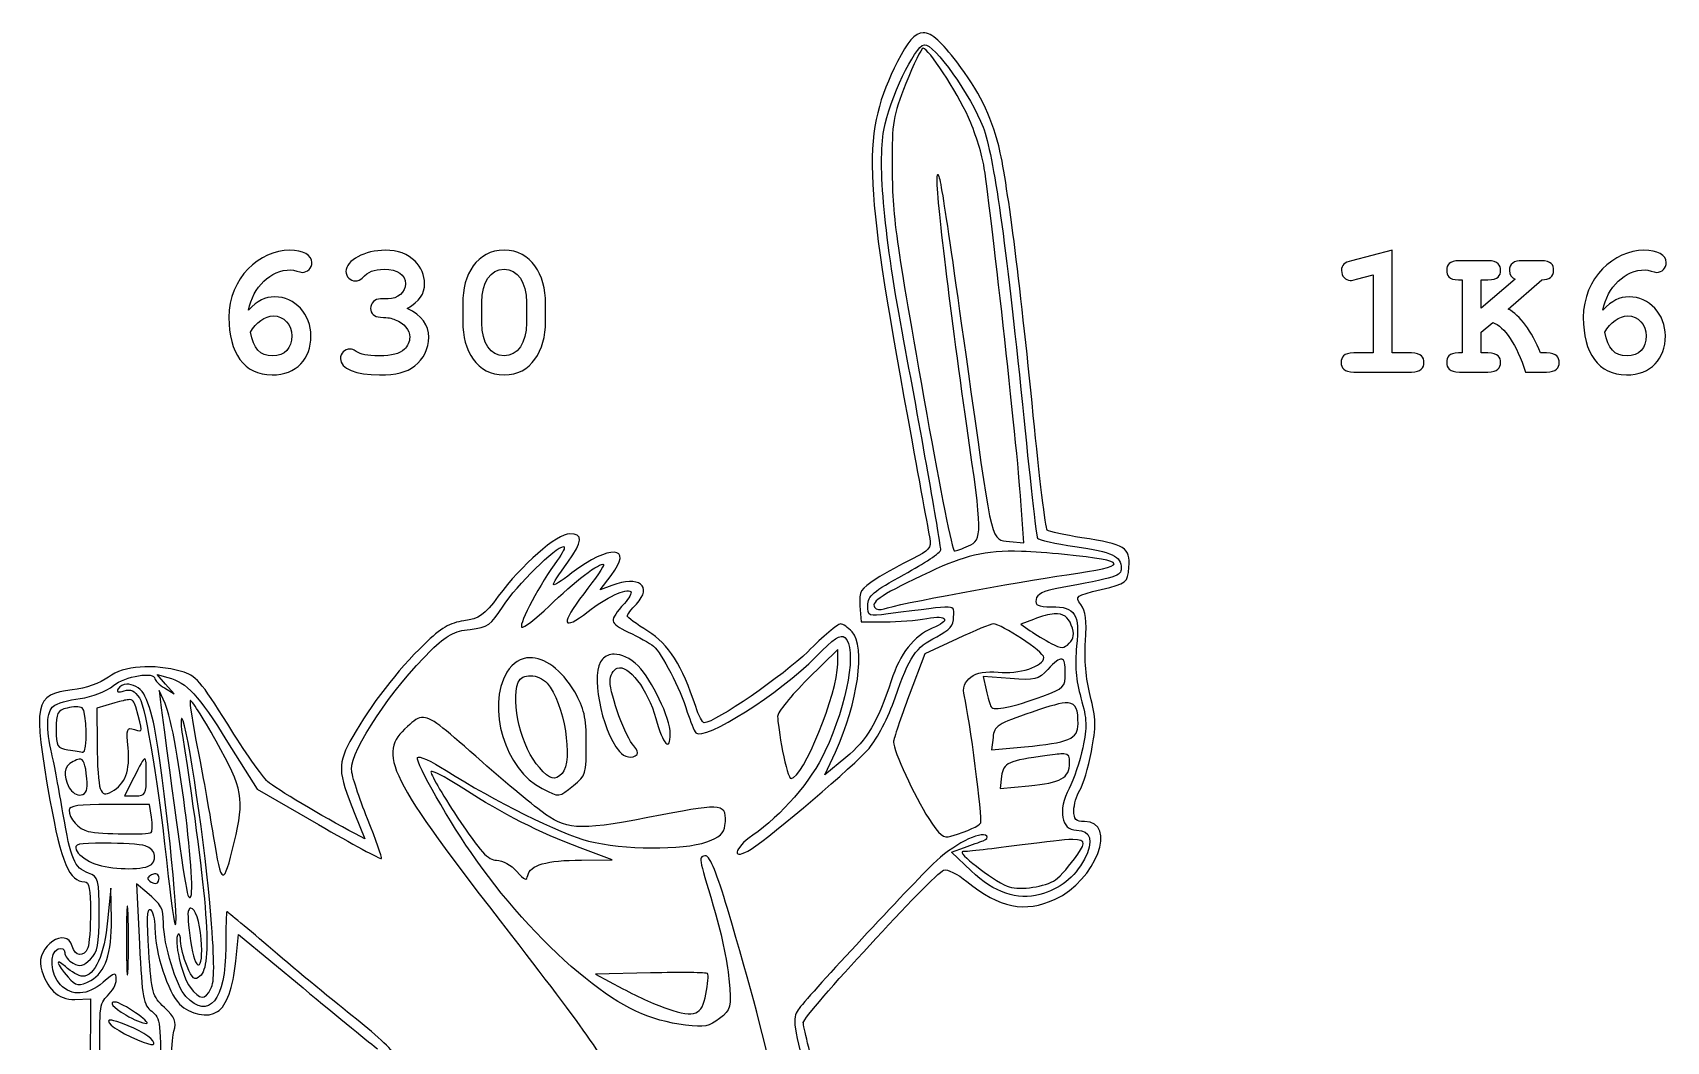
# Model space of a CAD drawing. Extents: x 3 to 90, y 5 to 114.
# Drawn here: x 3.5 to 51.81, y 29.95 to 59.77 of the extents above; entities that cross this region are included whole.
import ezdxf

# ---------------------------------------------------------------- set-up
doc = ezdxf.new("R2010")
doc.units = 0
doc.layers.add('Layer_1', color=7, linetype='CONTINUOUS')

msp = doc.modelspace()

# ---------------------------------------------------------------- linework, layer by layer
at = {"layer": 'Layer_1', "color": 7}
for points in [[(29.837454, 59.766696)], [(29.833321, 59.309359)], [(29.867944, 59.411678)], [(11.095963, 53.338147)], [(13.926282, 53.338147)], [(17.439762, 53.338147)], [(51.150882, 53.338147)], [(17.439762, 52.773325)], [(10.616406, 51.396148)], [(50.671325, 51.396148)], [(32.737536, 44.436884)], [(33.711636, 42.588417)], [(31.90658, 42.290761)], [(18.194755, 41.293406)], [(20.69176, 41.396242)], [(33.930227, 41.252581)], [(18.226278, 40.759588)], [(6.277136, 40.509991)], [(4.77852, 39.840264)], [(6.327779, 40.052137)], [(8.155058, 40.023197)], [(34.11678, 39.956536)], [(7.90236, 39.492483)], [(15.057995, 39.527104)], [(4.869987, 38.293071)], [(6.811471, 38.303406)], [(33.990174, 38.448101)], [(15.310693, 37.928753)], [(5.623946, 35.812086)], [(34.255273, 35.918539)], [(7.099825, 34.902581)], [(6.299874, 33.949668)], [(8.178829, 33.891791)], [(22.939685, 31.984931)], [(5.937105, 31.114182)], [(5.83737, 30.576231)]]:
    msp.add_lwpolyline(points, close=True, dxfattribs=at)
for points in [[(43.701207, 53.338147), (42.504381, 53.027571)], [(44.271199, 50.301125), (43.701207, 50.301125), (43.701207, 53.338147), (43.701207, 53.338147)], [(46.53721, 53.027571), (45.690234, 53.027571), (45.690234, 53.027571)], [(48.106107, 53.027571), (47.541801, 53.027571)], [(42.645459, 52.479802), (43.136901, 52.610027), (43.136901, 50.301125), (42.566394, 50.301125)], [(45.668014, 52.463265), (45.774982, 52.463265), (45.774982, 50.301125), (45.668014, 50.301125)], [(47.344396, 52.485488), (46.339288, 51.621972), (46.339288, 52.463265), (46.53721, 52.463265)], [(47.135623, 51.599237), (48.128845, 52.463265)], [(14.011031, 51.898443), (13.785205, 51.898443)], [(16.214514, 51.763051), (16.214514, 51.226648)], [(16.779337, 51.187376), (16.779337, 51.802841)], [(18.100187, 51.802841), (18.100187, 51.187376)], [(18.664494, 51.226648), (18.664494, 51.763051)], [(46.53721, 50.301125), (46.339288, 50.301125), (46.339288, 50.910904), (46.678288, 51.198745)], [(48.269921, 50.301125), (48.089055, 50.301125)], [(42.566394, 49.736816), (44.271199, 49.736816)], [(45.690234, 49.736816), (46.53721, 49.736816)], [(47.649288, 49.736816), (48.269921, 49.736816)], [(32.381486, 44.726788), (32.805232, 44.685447), (32.723066, 45.932915)], [(20.627681, 43.430226), (20.28455, 43.300001), (20.609078, 43.725816)], [(27.964701, 42.824576), (28.003457, 42.354838), (28.702124, 42.354838)], [(33.094104, 42.424085), (32.723584, 42.281458), (33.000569, 42.087672)], [(30.834293, 41.85151), (29.88293, 41.411744), (29.419394, 40.18598)], [(33.623271, 41.714051), (33.623271, 41.714567)], [(27.304793, 41.537834), (26.415958, 40.657269)], [(27.304793, 41.102202), (27.304793, 41.537834), (27.304793, 41.537834)], [(7.397998, 40.398368), (7.683252, 40.223185), (7.429521, 40.512057), (7.175273, 40.800929), (7.493082, 40.709979)], [(32.409907, 40.676387), (31.608924, 40.739435), (31.694188, 40.340491)], [(7.236767, 40.322404), (7.30188, 39.814425)], [(7.411951, 39.94155), (7.236767, 40.322404), (7.236767, 40.322404)], [(5.931938, 39.956536), (5.397603, 39.800474), (5.401221, 38.728186)], [(9.262483, 38.800018), (10.132198, 37.404238), (11.948108, 36.357789)], [(31.898312, 38.939027), (31.856452, 38.571608), (32.826936, 38.659458)], [(27.547673, 38.344747), (26.929106, 37.826949), (27.238132, 38.503394)], [(6.490043, 37.750985), (6.217708, 37.210968), (6.538102, 37.210968)], [(32.152558, 37.786643), (32.110185, 37.426457), (32.960778, 37.505523)], [(7.011975, 36.575346), (6.956165, 36.957235), (5.763989, 36.957235), (5.763989, 36.957235)], [(13.022978, 36.671466), (13.317016, 35.941793), (13.040031, 36.086488)], [(19.724894, 35.312376), (20.6375, 35.318575), (19.685103, 35.674109)], [(31.25494, 34.990947), (30.670997, 35.542336), (31.051852, 35.681861)], [(5.806364, 34.480386), (5.71438, 33.517651)], [(5.824451, 33.553309), (5.806364, 34.480386), (5.806364, 34.480386)], [(6.871932, 34.353777), (6.568075, 34.607507), (6.655924, 32.829322)], [(8.163326, 32.924408), (8.163326, 32.923889)], [(9.504846, 32.318242), (9.588562, 33.112508), (11.493355, 31.53121)], [(21.770764, 31.976144), (20.138822, 31.940489), (20.952726, 31.506921)], [(4.748547, 31.193247), (5.207951, 31.207717), (5.196582, 29.136525)]]:
    msp.add_lwpolyline(points, dxfattribs=at)
for points in [[(29.837454, 59.766696), (29.581491, 59.768186), (29.363254, 59.483582), (29.075226, 58.913002)], [(30.826024, 58.902665), (30.387208, 59.477486), (30.09342, 59.765207), (29.837454, 59.766696)], [(29.867944, 59.411678), (30.14078, 59.462), (31.266667, 57.883744), (31.604788, 56.976686)], [(28.670602, 56.888837), (28.84356, 57.818866), (29.573738, 59.357378), (29.867944, 59.411678)], [(29.833321, 59.309359), (29.780158, 59.309359), (29.549965, 58.837623), (29.321725, 58.261363)], [(31.172258, 57.264005), (30.816346, 58.042616), (29.987218, 59.309359), (29.833321, 59.309359)], [(29.075226, 58.913002), (28.012953, 56.808652), (28.047637, 55.628457), (29.385802, 48.323467)], [(32.066777, 56.419614), (31.835164, 57.336813), (31.481889, 58.043555), (30.826024, 58.902665)], [(29.321725, 58.261363), (28.943109, 57.305442), (28.90688, 57.096741), (28.913481, 55.880113)], [(31.622359, 55.866675), (31.553978, 56.243455), (31.351246, 56.872435), (31.172258, 57.264005)], [(29.262297, 50.659241), (28.685296, 53.72869), (28.481771, 55.873456), (28.670602, 56.888837)], [(31.604788, 56.976686), (31.920661, 56.129316), (32.284119, 53.566324), (32.766476, 48.780802)], [(33.089453, 48.450592), (32.689453, 52.502971), (32.311027, 55.452364), (32.066777, 56.419614)], [(28.913481, 55.880113), (28.921945, 54.312523), (28.993721, 53.79821), (29.939773, 48.48263)], [(30.249833, 55.52406), (30.295641, 55.833102), (30.428419, 54.985107), (31.247188, 49.149256)], [(32.723066, 45.932915), (32.623027, 47.445895), (31.795966, 54.910095), (31.622359, 55.866675)], [(31.123681, 48.149835), (30.600771, 51.784593), (30.198642, 55.178671), (30.249833, 55.52406)], [(11.095963, 53.338147), (10.215429, 53.338147), (9.301241, 52.525194), (9.301241, 51.345504)], [(11.756388, 52.971244), (11.756388, 53.191385), (11.491074, 53.338147), (11.095963, 53.338147)], [(13.926282, 53.338147), (13.322327, 53.338147), (12.763562, 53.038692), (12.763562, 52.711312)], [(14.806848, 53.010519), (14.592359, 53.23066), (14.298816, 53.338147), (13.926282, 53.338147)], [(17.439762, 53.338147), (16.632607, 53.338147), (16.214514, 52.62101), (16.214514, 51.763051)], [(18.664494, 51.763051), (18.664494, 52.62101), (18.241274, 53.338147), (17.439762, 53.338147)], [(51.150882, 53.338147), (50.270349, 53.338147), (49.35616, 52.525194), (49.35616, 51.345504)], [(51.811308, 52.971244), (51.811308, 53.191385), (51.545992, 53.338147), (51.150882, 53.338147)], [(9.882601, 51.565645), (10.012423, 52.259906), (10.531759, 52.756789), (11.13007, 52.756789)], [(11.13007, 52.756789), (11.22603, 52.756789), (11.400817, 52.68289), (11.46855, 52.68289)], [(11.46855, 52.68289), (11.626595, 52.68289), (11.756388, 52.813206), (11.756388, 52.971244)], [(12.763562, 52.711312), (12.763562, 52.558912), (12.887631, 52.42916), (13.040031, 52.42916)], [(13.243119, 52.513909), (13.423742, 52.711468), (13.582247, 52.773325), (13.892692, 52.773325)], [(13.892692, 52.773325), (14.282158, 52.773325), (14.524695, 52.609699), (14.524695, 52.344409)], [(15.089001, 52.355778), (15.089001, 52.587199), (14.98747, 52.83555), (14.806848, 53.010519)], [(16.779337, 51.802841), (16.779337, 52.389862), (17.039007, 52.773325), (17.439762, 52.773325)], [(17.439762, 52.773325), (17.840518, 52.773325), (18.100187, 52.389862), (18.100187, 51.802841)], [(42.504381, 53.027571), (42.278604, 52.971173), (42.205177, 52.903426), (42.205174, 52.739734)], [(42.205174, 52.739734), (42.205174, 52.576044), (42.318352, 52.446213), (42.465109, 52.446213)], [(45.690234, 53.027571), (45.39108, 53.027571), (45.317648, 52.903468), (45.317648, 52.745419)], [(45.317648, 52.745419), (45.317648, 52.598668), (45.368858, 52.463265), (45.668014, 52.463265)], [(46.909799, 52.745419), (46.909799, 52.88654), (46.842013, 53.027571), (46.53721, 53.027571)], [(46.53721, 52.463265), (46.83072, 52.463265), (46.909796, 52.587379), (46.909799, 52.745419)], [(47.541801, 53.027571), (47.310378, 53.027571), (47.169212, 52.942904), (47.169212, 52.739734)], [(47.169212, 52.739734), (47.169212, 52.609916), (47.22586, 52.530647), (47.344396, 52.485488)], [(48.478693, 52.745419), (48.478693, 52.897819), (48.41091, 53.027571), (48.106107, 53.027571)], [(48.128845, 52.463265), (48.360266, 52.463265), (48.478693, 52.5592), (48.478693, 52.745419)], [(49.937519, 51.565645), (50.067342, 52.259906), (50.586679, 52.756789), (51.184989, 52.756789)], [(51.184989, 52.756789), (51.280948, 52.756789), (51.455737, 52.68289), (51.523471, 52.68289)], [(51.523471, 52.68289), (51.681514, 52.68289), (51.811308, 52.813206), (51.811308, 52.971244)], [(13.040031, 52.42916), (13.119051, 52.42916), (13.192319, 52.463109), (13.243119, 52.513909)], [(14.524695, 52.344409), (14.524695, 52.10734), (14.287609, 51.898443), (14.011031, 51.898443)], [(14.575338, 51.616289), (14.942227, 51.83642), (15.089001, 52.045329), (15.089001, 52.355778)], [(42.465109, 52.446213), (42.521547, 52.446213), (42.538216, 52.451901), (42.645459, 52.479802)], [(10.65568, 51.960454), (10.367813, 51.960454), (10.153534, 51.853506), (9.882601, 51.565645)], [(11.727966, 50.80342), (11.727966, 51.441238), (11.248347, 51.960454), (10.65568, 51.960454)], [(13.785205, 51.898443), (13.615872, 51.898443), (13.491683, 51.779968), (13.491683, 51.616289)], [(50.710599, 51.960454), (50.422733, 51.960454), (50.208455, 51.853506), (49.937519, 51.565645)], [(51.783403, 50.80342), (51.783403, 51.441238), (51.303266, 51.960454), (50.710599, 51.960454)], [(9.301241, 51.345504), (9.301241, 50.306924), (9.746882, 49.652067), (10.576615, 49.652067)], [(9.938928, 50.91659), (10.091329, 51.19317), (10.373695, 51.396148), (10.616406, 51.396148)], [(10.616406, 51.396148), (10.921206, 51.396148), (11.163659, 51.136483), (11.163659, 50.809103)], [(13.491683, 51.616289), (13.491683, 51.463889), (13.598938, 51.368163), (13.785205, 51.356873)], [(13.785205, 51.356873), (14.027916, 51.345573), (14.101271, 51.334293), (14.219804, 51.283493)], [(14.219804, 51.283493), (14.485093, 51.176252), (14.648718, 50.97867), (14.648718, 50.769829)], [(15.213025, 50.764145), (15.213025, 51.125394), (15.004316, 51.40744), (14.575338, 51.616289)], [(16.214514, 51.226648), (16.214514, 50.368689), (16.632607, 49.652067), (17.439762, 49.652067)], [(17.439762, 49.652067), (18.241274, 49.652067), (18.664494, 50.368689), (18.664494, 51.226648)], [(48.089055, 50.301125), (47.829409, 50.950235), (47.479934, 51.418616), (47.135623, 51.599237)], [(49.35616, 51.345504), (49.35616, 50.306924), (49.801801, 49.652067), (50.631534, 49.652067)], [(49.993846, 50.91659), (50.146246, 51.19317), (50.428614, 51.396148), (50.671325, 51.396148)], [(50.671325, 51.396148), (50.976125, 51.396148), (51.218578, 51.136483), (51.218578, 50.809103)], [(10.593668, 50.216373), (10.226779, 50.216373), (10.023594, 50.425529), (9.938928, 50.91659)], [(10.576615, 49.652067), (11.304748, 49.652067), (11.727966, 50.131728), (11.727966, 50.80342)], [(11.163659, 50.809103), (11.163659, 50.442214), (10.949268, 50.216373), (10.593668, 50.216373)], [(14.648718, 50.769829), (14.648718, 50.640008), (14.586542, 50.49893), (14.490588, 50.408612)], [(14.795479, 49.917169), (15.055123, 50.120369), (15.213025, 50.436774), (15.213025, 50.764145)], [(17.439762, 50.216373), (17.039007, 50.216373), (16.779337, 50.600355), (16.779337, 51.187376)], [(18.100187, 51.187376), (18.100187, 50.600355), (17.840518, 50.216373), (17.439762, 50.216373)], [(46.678288, 51.198745), (47.022599, 51.091493), (47.383998, 50.543967), (47.649288, 49.736816)], [(50.648586, 50.216373), (50.281699, 50.216373), (50.078512, 50.425529), (49.993846, 50.91659)], [(50.631534, 49.652067), (51.359667, 49.652067), (51.783403, 50.131728), (51.783403, 50.80342)], [(51.218578, 50.809103), (51.218578, 50.442214), (51.004186, 50.216373), (50.648586, 50.216373)], [(12.881901, 50.414295), (12.723857, 50.414295), (12.599748, 50.289665), (12.599748, 50.131625)], [(13.062768, 50.346599), (12.972458, 50.403), (12.949634, 50.414295), (12.881901, 50.414295)], [(13.740247, 50.216373), (13.379001, 50.216373), (13.209524, 50.250669), (13.062768, 50.346599)], [(14.490588, 50.408612), (14.338188, 50.27315), (14.129712, 50.216373), (13.740247, 50.216373)], [(30.353185, 44.481323), (30.353185, 44.667135), (29.799888, 47.799442), (29.262297, 50.659241)], [(42.566394, 50.301125), (42.267237, 50.301125), (42.193807, 50.177011), (42.193807, 50.01897)], [(44.643786, 50.01897), (44.643786, 50.165721), (44.570353, 50.301125), (44.271199, 50.301125)], [(45.668014, 50.301125), (45.374501, 50.301125), (45.317648, 50.177011), (45.317648, 50.01897)], [(46.909799, 50.01897), (46.909799, 50.165721), (46.836364, 50.301125), (46.53721, 50.301125)], [(48.642508, 50.01897), (48.642508, 50.165721), (48.569075, 50.301125), (48.269921, 50.301125)], [(12.599748, 50.131625), (12.599748, 49.843755), (13.062516, 49.652067), (13.756783, 49.652067)], [(13.756783, 49.652067), (14.24785, 49.652067), (14.547123, 49.730879), (14.795479, 49.917169)], [(42.193807, 50.01897), (42.193807, 49.872211), (42.272881, 49.736816), (42.566394, 49.736816)], [(44.271199, 49.736816), (44.559066, 49.736816), (44.643786, 49.86657), (44.643786, 50.01897)], [(45.317648, 50.01897), (45.317648, 49.872211), (45.396721, 49.736816), (45.690234, 49.736816)], [(46.53721, 49.736816), (46.825077, 49.736816), (46.909799, 49.860921), (46.909799, 50.01897)], [(48.269921, 49.736816), (48.557788, 49.736816), (48.642508, 49.860921), (48.642508, 50.01897)], [(31.247188, 49.149256), (31.881222, 44.630085), (31.843151, 44.779188), (32.381486, 44.726788)], [(29.385802, 48.323467), (29.705691, 46.577217), (29.993518, 45.001007), (30.025557, 44.820839)], [(29.939773, 48.48263), (30.334481, 46.26489), (30.700411, 44.450319), (30.753161, 44.450319)], [(32.766476, 48.780802), (32.9805, 46.657444), (33.181268, 44.878338), (33.21296, 44.827038)], [(33.50338, 45.065269), (33.454964, 45.111127), (33.268716, 46.634492), (33.089453, 48.450592)], [(31.172774, 44.597597), (31.590959, 44.788126), (31.58877, 44.917005), (31.123681, 48.149835)], [(19.381246, 44.958298), (19.010331, 44.958298), (17.94332, 44.025629), (17.267163, 43.110348)], [(19.328536, 44.120106), (19.765412, 44.727566), (19.780112, 44.958298), (19.381246, 44.958298)], [(34.52709, 44.839442), (34.012544, 44.917711), (33.551801, 45.019367), (33.50338, 45.065269)], [(17.40979, 42.815276), (17.804279, 43.430036), (18.967895, 44.576925), (19.197278, 44.576925)], [(19.197278, 44.576925), (19.263128, 44.576925), (19.177819, 44.391042), (19.007625, 44.16403)], [(20.609078, 43.725816), (21.279225, 44.604405), (20.564932, 44.649969), (19.442224, 43.800227)], [(29.273664, 43.755269), (29.867389, 44.07891), (30.353185, 44.405623), (30.353185, 44.481323)], [(30.025557, 44.820839), (30.076013, 44.537089), (30.00833, 44.457011), (29.520163, 44.219841)], [(32.737536, 44.436884), (31.647873, 44.468943), (31.03414, 44.304923), (30.035375, 43.833819)], [(30.753161, 44.450319), (30.805913, 44.450319), (30.994863, 44.516497), (31.172774, 44.597597)], [(33.21296, 44.827038), (33.244655, 44.775749), (33.742677, 44.664743), (34.319868, 44.580542)], [(34.319868, 44.580542), (35.438961, 44.417233), (35.687227, 44.300451), (35.687227, 43.93562)], [(35.916671, 43.965592), (35.964883, 44.545254), (35.80612, 44.644862), (34.52709, 44.839442)], [(19.007625, 44.16403), (18.524129, 43.519121), (17.867583, 42.288226), (17.958594, 42.197226)], [(19.442224, 43.800227), (18.74609, 43.273339), (18.737197, 43.297876), (19.328536, 44.120106)], [(18.76733, 42.818893), (19.507058, 43.534954), (20.296135, 44.135394), (20.382735, 44.048793)], [(20.382735, 44.048793), (20.40906, 44.022462), (20.143482, 43.632024), (19.793107, 43.181145)], [(29.520163, 44.219841), (29.210182, 44.069243), (28.724791, 43.799444), (28.441158, 43.620395)], [(34.017561, 44.343348), (33.516654, 44.393603), (33.100758, 44.426195), (32.737536, 44.436884)], [(34.078023, 43.744935), (35.960595, 44.008875), (35.945998, 44.149877), (34.017561, 44.343348)], [(21.352185, 42.879872), (21.849562, 43.409332), (21.423398, 43.732756), (20.627681, 43.430226)], [(28.441158, 43.620395), (27.971313, 43.323795), (27.929131, 43.252847), (27.964701, 42.824576)], [(28.194145, 42.838015), (28.194145, 43.119473), (28.348836, 43.251151), (29.273664, 43.755269)], [(30.035375, 43.833819), (28.631613, 43.171689), (28.28934, 42.953193), (28.393099, 42.785304)], [(28.683003, 42.739312), (28.990893, 42.863502), (32.632369, 43.542256), (34.078023, 43.744935)], [(35.687227, 43.93562), (35.687227, 43.70375), (35.583259, 43.671397), (33.782949, 43.340826)], [(35.092949, 43.307235), (35.865501, 43.494795), (35.878352, 43.504873), (35.916671, 43.965592)], [(17.267163, 43.110348), (16.847665, 42.542499), (16.710345, 42.444328), (16.247587, 42.382228)], [(19.793107, 43.181145), (19.096018, 42.284096), (19.153249, 42.049792), (19.920748, 42.657664)], [(19.920748, 42.657664), (20.435277, 43.065183), (21.070313, 43.361215), (21.184753, 43.246775)], [(21.184753, 43.246775), (21.221907, 43.209625), (21.136842, 43.050713), (20.995618, 42.893823)], [(33.170585, 43.017331), (33.136533, 42.840502), (33.223824, 42.799256), (33.629989, 42.799256)], [(33.782949, 43.340826), (33.39829, 43.270196), (33.198945, 43.164611), (33.170585, 43.017331)], [(34.499703, 42.862819), (34.315937, 43.106808), (34.339196, 43.124246), (35.092949, 43.307235)], [(16.431038, 42.13108), (16.960726, 42.19078), (17.047673, 42.250965), (17.40979, 42.815276)], [(17.958594, 42.197226), (18.003808, 42.152016), (18.367518, 42.431885), (18.76733, 42.818893)], [(20.995618, 42.893823), (20.534368, 42.381423), (20.543195, 42.316989), (21.110856, 42.051498)], [(21.081917, 42.524338), (21.081917, 42.561776), (21.203649, 42.721762), (21.352185, 42.879872)], [(21.692216, 42.076819), (21.356489, 42.28552), (21.081917, 42.486939), (21.081917, 42.524338)], [(28.797207, 42.586867), (28.213047, 42.511887), (28.194145, 42.519874), (28.194145, 42.838015)], [(28.393099, 42.785304), (28.437313, 42.713803), (28.567829, 42.692811), (28.683003, 42.739312)], [(30.734042, 42.5016), (30.734042, 42.870479), (30.936917, 42.861507), (28.797207, 42.586867)], [(29.940292, 42.451474), (30.56723, 42.563853), (30.658122, 42.395819), (30.096354, 42.163118)], [(33.711636, 42.588417), (33.551989, 42.578014), (33.350086, 42.522602), (33.094104, 42.424085)], [(33.629989, 42.799256), (34.335055, 42.799256), (34.470768, 42.585629), (34.371028, 41.631369)], [(34.213416, 42.257688), (34.126429, 42.498268), (33.977715, 42.605755), (33.711636, 42.588417)], [(34.632511, 41.783298), (34.675725, 42.393528), (34.64112, 42.675058), (34.499703, 42.862819)], [(16.247587, 42.382228), (15.830665, 42.326308), (15.57435, 42.175416), (15.083834, 41.697515)], [(15.281238, 41.511479), (15.740282, 41.958561), (15.962023, 42.078179), (16.431038, 42.13108)], [(21.110856, 42.051498), (21.409368, 41.911878), (21.745588, 41.722336), (21.858097, 41.630335)], [(23.105049, 39.846466), (22.706853, 41.066476), (22.310274, 41.69262), (21.692216, 42.076819)], [(27.383859, 42.291277), (27.309122, 42.291277), (26.874835, 41.922241), (26.419059, 41.471172)], [(27.238132, 38.503394), (27.907144, 39.968315), (28.134188, 41.611642), (27.729574, 42.058732)], [(27.729574, 42.058732), (27.613972, 42.186473), (27.458588, 42.291277), (27.383859, 42.291277)], [(28.702124, 42.354838), (29.086299, 42.354838), (29.643427, 42.398275), (29.940292, 42.451474)], [(30.096354, 42.163118), (29.566163, 41.943509), (29.146187, 41.404809), (28.886607, 40.612311)], [(30.234329, 41.914039), (30.62375, 42.11271), (30.734042, 42.24235), (30.734042, 42.5016)], [(31.90658, 42.290761), (31.840021, 42.290761), (31.357522, 42.09326), (30.834293, 41.85151)], [(33.40106, 41.302706), (33.40106, 41.464406), (32.15106, 42.290761), (31.90658, 42.290761)], [(33.000569, 42.087672), (33.152942, 41.980942), (33.433183, 41.812651), (33.623271, 41.714051)], [(34.154504, 41.720769), (34.296733, 41.863009), (34.310645, 41.988787), (34.213416, 42.257688)], [(15.083834, 41.697515), (14.281057, 40.915375), (13.48286, 39.885566), (12.961483, 38.959697)], [(21.858097, 41.630335), (22.102712, 41.430347), (22.635645, 40.394812), (22.858036, 39.687301)], [(26.661938, 41.32286), (27.192427, 41.865621), (27.390907, 41.996788), (27.519251, 41.890269)], [(27.519251, 41.890269), (27.884204, 41.587387), (27.598306, 39.957504), (26.927556, 38.516313)], [(29.004432, 40.111565), (29.435086, 41.348686), (29.600506, 41.590689), (30.234329, 41.914039)], [(33.623271, 41.714567), (33.922697, 41.558749), (33.993547, 41.55981), (34.154504, 41.720769)], [(34.371028, 41.631369), (34.313092, 41.07707), (34.350047, 40.632988), (34.498669, 40.103297)], [(34.774105, 40.170994), (34.647827, 40.667063), (34.595652, 41.262797), (34.632511, 41.783298)], [(7.899776, 40.888779), (7.060617, 41.12184), (6.190497, 41.054697), (5.738668, 40.721348)], [(12.92841, 37.992832), (12.907099, 38.562531), (14.128036, 40.388359), (15.281238, 41.511479)], [(18.194755, 41.293406), (17.933776, 41.285929), (17.697388, 41.145962), (17.524511, 40.862424)], [(19.526456, 40.279512), (19.133249, 40.950469), (18.629719, 41.305866), (18.194755, 41.293406)], [(20.345528, 41.249996), (19.985913, 40.890388), (20.300957, 39.179997), (20.84834, 38.520449)], [(20.69176, 41.396242), (20.559678, 41.392765), (20.440307, 41.344775), (20.345528, 41.249996)], [(21.400761, 41.053109), (21.166996, 41.284141), (20.911897, 41.402036), (20.69176, 41.396242)], [(20.784261, 40.98283), (21.112832, 41.10891), (21.687398, 40.361816), (21.928377, 39.495065)], [(23.113834, 39.07442), (23.352165, 38.813808), (25.604341, 40.240891), (26.661938, 41.32286)], [(26.419059, 41.471172), (25.716401, 40.775773), (23.668487, 39.370007), (23.357747, 39.370007)], [(25.927616, 37.718946), (26.278161, 37.718946), (27.304793, 40.241312), (27.304793, 41.102202)], [(32.048172, 40.865009), (32.661682, 40.795857), (33.40106, 41.034937), (33.40106, 41.302706)], [(33.930227, 41.252581), (33.851924, 41.268393), (33.722765, 41.164239), (33.518366, 40.94459)], [(34.036164, 40.839686), (34.036164, 41.100607), (34.008533, 41.236767), (33.930227, 41.252581)], [(5.738668, 40.721348), (5.49455, 40.541246), (5.066289, 40.389859), (4.666382, 40.34256)], [(5.883362, 40.46865), (6.224161, 40.751698), (7.112227, 40.897825), (7.112227, 40.670704)], [(7.112227, 40.670704), (7.112227, 40.617655), (7.240835, 40.494971), (7.397998, 40.398368)], [(7.493082, 40.709979), (8.073886, 40.543799), (8.385649, 40.207128), (9.262483, 38.800018)], [(9.265584, 39.324017), (8.470016, 40.598486), (8.317604, 40.772727), (7.899776, 40.888779)], [(17.524511, 40.862424), (16.903878, 39.844514), (17.473378, 37.962202), (18.564758, 37.424391)], [(17.857308, 40.566318), (17.909229, 40.701607), (18.058093, 40.765049), (18.226278, 40.759588)], [(18.226278, 40.759588), (18.394462, 40.754125), (18.581726, 40.679552), (18.709452, 40.538412)], [(20.573938, 40.585437), (20.573938, 40.763089), (20.666277, 40.937528), (20.784261, 40.98283)], [(21.275704, 38.686845), (21.042303, 38.920245), (20.573938, 40.187199), (20.573938, 40.585437)], [(22.352124, 39.049097), (22.352124, 39.506577), (21.809874, 40.648781), (21.400761, 41.053109)], [(26.415958, 40.657269), (25.927008, 40.173147), (25.527124, 39.67795), (25.527124, 39.55656)], [(28.886607, 40.612311), (28.490894, 39.404189), (28.175368, 38.870289), (27.547673, 38.344747)], [(31.051336, 40.15084), (30.928688, 40.639499), (31.352823, 40.943408), (32.048172, 40.865009)], [(33.518366, 40.94459), (33.234095, 40.639129), (33.149246, 40.618388), (32.409907, 40.676387)], [(33.369022, 40.157039), (33.995521, 40.38978), (34.036164, 40.430595), (34.036164, 40.839686)], [(4.666382, 40.34256), (3.547529, 40.210099), (3.497339, 39.959755), (4.009574, 37.078676)], [(4.902543, 40.087795), (5.271345, 40.136973), (5.670568, 40.2919), (5.883362, 40.46865)], [(6.023922, 40.372532), (5.965792, 40.27843), (6.024319, 40.25937), (6.200138, 40.31517)], [(6.277136, 40.509991), (6.17218, 40.505313), (6.078796, 40.461321), (6.023922, 40.372532)], [(6.200138, 40.31517), (6.391591, 40.375929), (6.514507, 40.319136), (6.65334, 40.106398)], [(6.779948, 40.227321), (6.65997, 40.415902), (6.452064, 40.517786), (6.277136, 40.509991)], [(6.65334, 40.106398), (6.846419, 39.810528), (7.231152, 37.438467), (7.509102, 34.829718)], [(7.098791, 39.242885), (7.023408, 39.627055), (6.879937, 40.070161), (6.779948, 40.227321)], [(18.481559, 38.04554), (17.95915, 38.609222), (17.624647, 39.960017), (17.857308, 40.566318)], [(18.709452, 40.538412), (19.21106, 39.984153), (19.503261, 38.222851), (19.151802, 37.871391)], [(19.870621, 38.761259), (19.8665, 39.54455), (19.809239, 39.796984), (19.526456, 40.279512)], [(28.231351, 38.611915), (28.473119, 38.894376), (28.804676, 39.537745), (29.004432, 40.111565)], [(29.419394, 40.18598), (29.164433, 39.51167), (28.955854, 38.8876), (28.955854, 38.799499)], [(31.533991, 36.409465), (31.595367, 36.510536), (31.204397, 39.540989), (31.051336, 40.15084)], [(31.694188, 40.340491), (31.741184, 40.121212), (31.807073, 39.895732), (31.840434, 39.83923)], [(31.840434, 39.83923), (31.915674, 39.711859), (32.495042, 39.832369), (33.369022, 40.157039)], [(34.498669, 40.103297), (34.676482, 39.469567), (34.685163, 39.247092), (34.55448, 38.633103)], [(34.80821, 38.51993), (34.951479, 39.266111), (34.947013, 39.491734), (34.774105, 40.170994)], [(4.063318, 38.451202), (3.889543, 39.197652), (3.905524, 39.693786), (4.108793, 39.862484)], [(4.108793, 39.862484), (4.203153, 39.940795), (4.56034, 40.042194), (4.902543, 40.087795)], [(4.514453, 39.805125), (4.230346, 39.733815), (4.190959, 39.65731), (4.190959, 39.174671)], [(4.77852, 39.840264), (4.697954, 39.83915), (4.603372, 39.827424), (4.514453, 39.805125)], [(4.958871, 39.810808), (4.925552, 39.83156), (4.859085, 39.841376), (4.77852, 39.840264)], [(4.984709, 38.500295), (5.125396, 38.472183), (5.100735, 39.72311), (4.958871, 39.810808)], [(6.327779, 40.052137), (6.243949, 40.045467), (6.121234, 40.01181), (5.931938, 39.956536)], [(6.545337, 39.836648), (6.498643, 39.999684), (6.467495, 40.063255), (6.327779, 40.052137)], [(6.50813, 39.169503), (6.766897, 39.087374), (6.765785, 39.066895), (6.545337, 39.836648)], [(7.30188, 39.814425), (7.766132, 36.196785), (8.032844, 34.342495), (8.104415, 34.232855)], [(8.104415, 34.232855), (8.451576, 33.701024), (7.795984, 39.10577), (7.411951, 39.94155)], [(8.155058, 40.023197), (8.13404, 39.96015), (8.22945, 39.344216), (8.366931, 38.654807)], [(8.922453, 38.826889), (8.521341, 39.547828), (8.176076, 40.086298), (8.155058, 40.023197)], [(22.858036, 39.687301), (22.945861, 39.407901), (23.060914, 39.132319), (23.113834, 39.07442)], [(23.357747, 39.370007), (23.304463, 39.370007), (23.190539, 39.584526), (23.105049, 39.846466)], [(33.05638, 39.687819), (32.025389, 39.335789), (31.937092, 39.278758), (31.898312, 38.939027)], [(34.11678, 39.956536), (33.918988, 39.967569), (33.592539, 39.870885), (33.05638, 39.687819)], [(34.414954, 39.335384), (34.412663, 39.750139), (34.371084, 39.942351), (34.11678, 39.956536)], [(4.190959, 39.174671), (4.190959, 38.672931), (4.221278, 38.620424), (4.540291, 38.572124)], [(6.319511, 38.629486), (6.264835, 39.198536), (6.280084, 39.241904), (6.50813, 39.169503)], [(7.717358, 33.400864), (7.844044, 33.400864), (7.37399, 37.840403), (7.098791, 39.242885)], [(7.90236, 39.492483), (7.875426, 39.470954), (7.88459, 39.264182), (7.927165, 38.989153)], [(7.916313, 39.489898), (7.910986, 39.494737), (7.906208, 39.495557), (7.90236, 39.492483)], [(8.76949, 33.677849), (8.626625, 35.545601), (8.067916, 39.352169), (7.916313, 39.489898)], [(10.446391, 37.634198), (10.289552, 37.774546), (9.758119, 38.534995), (9.265584, 39.324017)], [(14.580505, 39.257871), (13.666841, 38.44151), (13.971871, 37.829431), (17.654736, 33.083571)], [(15.057995, 39.527104), (14.893524, 39.539042), (14.773594, 39.430396), (14.580505, 39.257871)], [(16.797941, 38.207288), (15.730157, 39.153377), (15.332114, 39.507212), (15.057995, 39.527104)], [(21.928377, 39.495065), (22.145948, 38.712504), (22.352124, 38.495628), (22.352124, 39.049097)], [(25.527124, 39.55656), (25.527124, 39.435179), (25.594032, 38.971785), (25.675952, 38.527166)], [(32.826936, 38.659458), (34.14333, 38.778738), (34.417354, 38.895376), (34.414954, 39.335384)], [(5.401221, 38.728186), (5.403366, 38.138258), (5.445549, 37.553259), (5.494755, 37.428008)], [(7.927165, 38.989153), (8.685505, 34.090284), (8.823853, 32.190946), (8.445479, 31.876925)], [(8.366931, 38.654807), (8.504412, 37.965387), (8.715923, 36.782033), (8.837187, 36.024994)], [(9.457821, 35.830689), (9.768139, 37.147089), (9.725537, 37.38346), (8.922453, 38.826889)], [(12.961483, 38.959697), (12.502193, 38.144087), (12.507225, 37.952544), (13.022978, 36.671466)], [(19.494417, 37.517408), (19.856975, 37.807579), (19.875321, 37.86742), (19.870621, 38.761259)], [(21.372339, 38.433115), (21.415576, 38.476356), (21.372114, 38.590447), (21.275704, 38.686845)], [(28.955854, 38.799499), (28.955854, 38.54579), (29.574106, 37.205663), (29.997651, 36.540722)], [(4.392497, 36.704021), (4.280602, 37.36709), (4.132661, 38.153342), (4.063318, 38.451202)], [(4.691187, 38.222792), (4.415048, 38.075001), (4.379394, 37.825145), (4.580599, 37.449196)], [(4.540291, 38.572124), (4.732379, 38.543026), (4.932321, 38.510794), (4.984709, 38.500295)], [(4.869987, 38.293071), (4.822668, 38.286898), (4.764134, 38.261832), (4.691187, 38.222792)], [(5.09943, 37.721013), (5.055287, 38.16175), (5.011942, 38.311589), (4.869987, 38.293071)], [(5.83737, 37.335507), (6.231933, 37.546676), (6.384274, 37.955484), (6.319511, 38.629486)], [(6.811471, 38.303406), (6.76538, 38.29678), (6.67365, 38.115075), (6.490043, 37.750985)], [(6.857979, 37.803695), (6.857979, 38.141391), (6.857561, 38.310033), (6.811471, 38.303406)], [(16.608805, 35.319609), (15.838295, 36.407981), (14.822125, 38.181552), (14.877645, 38.34113)], [(14.877645, 38.34113), (14.902244, 38.411832), (15.282196, 38.240355), (15.722038, 37.960275)], [(18.666561, 36.662679), (18.35352, 36.87896), (17.512714, 37.573978), (16.797941, 38.207288)], [(20.84834, 38.520449), (20.994718, 38.344149), (21.242119, 38.302895), (21.372339, 38.433115)], [(24.745259, 35.636903), (25.382802, 36.047732), (27.808229, 38.117594), (28.231351, 38.611915)], [(26.927556, 38.516313), (26.52505, 37.651483), (25.641577, 36.627781), (24.794352, 36.044629)], [(25.675952, 38.527166), (25.757876, 38.082555), (25.871256, 37.718946), (25.927616, 37.718946)], [(33.496146, 38.401593), (32.348106, 38.250211), (32.19873, 38.182084), (32.152558, 37.786643)], [(32.960778, 37.505523), (33.912489, 37.594394), (34.162772, 37.735909), (34.162772, 38.183518)], [(33.990174, 38.448101), (33.891849, 38.452557), (33.737774, 38.43343), (33.496146, 38.401593)], [(34.162772, 38.183518), (34.162772, 38.368525), (34.154049, 38.440674), (33.990174, 38.448101)], [(34.55448, 38.633103), (34.469789, 38.235212), (34.285949, 37.691715), (34.146236, 37.425426)], [(34.466112, 37.374266), (34.563055, 37.528976), (34.71695, 38.04459), (34.80821, 38.51993)], [(4.929931, 37.236804), (5.092238, 37.268205), (5.133098, 37.384844), (5.09943, 37.721013)], [(6.538102, 37.210968), (6.834484, 37.210968), (6.857979, 37.254907), (6.857979, 37.803695)], [(13.398665, 36.529872), (13.147051, 37.149071), (12.93531, 37.80724), (12.92841, 37.992832)], [(15.278137, 37.926168), (15.23925, 37.88729), (15.589083, 37.282201), (16.055867, 36.581032)], [(15.310693, 37.928753), (15.294016, 37.931978), (15.282998, 37.931031), (15.278137, 37.926168)], [(16.252238, 37.413022), (15.817534, 37.694229), (15.42743, 37.906176), (15.310693, 37.928753)], [(15.722038, 37.960275), (17.139273, 37.057784), (19.09121, 36.091754), (19.938834, 35.873065)], [(19.151802, 37.871391), (18.931344, 37.650933), (18.820499, 37.679812), (18.481559, 38.04554)], [(4.580599, 37.449196), (4.655162, 37.309924), (4.812407, 37.214105), (4.929931, 37.236804)], [(5.494755, 37.428008), (5.566807, 37.244609), (5.633636, 37.226477), (5.83737, 37.335507)], [(13.040031, 36.086488), (12.054307, 36.602558), (10.687716, 37.418258), (10.446391, 37.634198)], [(19.685103, 35.674109), (18.477119, 36.12502), (17.398936, 36.671231), (16.252238, 37.413022)], [(18.564758, 37.424391), (19.09654, 37.162332), (19.044849, 37.157598), (19.494417, 37.517408)], [(34.146236, 37.425426), (33.809794, 36.784155), (33.915643, 36.195007), (34.367411, 36.195007)], [(34.289896, 36.771201), (34.289896, 36.948281), (34.369173, 37.219564), (34.466112, 37.374266)], [(4.009574, 37.078676), (4.336815, 35.238105), (4.579024, 34.671071), (5.038452, 34.671071)], [(5.763989, 36.957235), (4.866391, 36.957235), (4.571814, 36.916007), (4.571814, 36.790838)], [(4.571814, 36.790838), (4.571814, 36.540587), (4.85731, 36.223767), (5.143355, 36.156767)], [(23.97218, 36.334019), (24.041511, 36.977899), (23.916846, 36.998835), (22.115963, 36.647693)], [(34.603055, 36.449256), (34.352663, 36.449256), (34.289896, 36.513661), (34.289896, 36.771201)], [(5.151107, 34.922219), (4.725189, 35.084157), (4.626908, 35.31495), (4.392497, 36.704021)], [(7.005257, 36.13093), (7.039782, 36.165451), (7.042789, 36.365396), (7.011975, 36.575346)], [(11.948108, 36.357789), (12.946811, 35.78226), (13.78461, 35.33245), (13.810009, 35.35785)], [(13.810009, 35.35785), (13.835408, 35.38325), (13.650278, 35.910681), (13.398665, 36.529872)], [(16.055867, 36.581032), (16.746807, 35.543161), (16.962435, 35.306174), (17.216003, 35.306174)], [(22.115963, 36.647693), (19.721872, 36.180894), (19.361369, 36.182619), (18.666561, 36.662679)], [(23.431644, 35.847742), (23.812997, 35.983423), (23.94748, 36.104657), (23.97218, 36.334019)], [(29.997651, 36.540722), (30.316566, 36.040033), (30.431549, 35.948357), (30.654461, 36.017758)], [(30.654461, 36.017758), (31.201952, 36.188128), (31.472941, 36.308926), (31.533991, 36.409465)], [(33.73334, 34.152239), (34.941888, 34.701059), (35.603788, 36.449256), (34.603055, 36.449256)], [(5.623946, 35.812086), (4.832696, 35.813576), (4.717467, 35.786125), (4.785238, 35.609513)], [(5.143355, 36.156767), (5.496081, 36.074167), (6.928689, 36.054331), (7.005257, 36.13093)], [(6.826457, 35.734055), (6.669294, 35.776153), (6.128166, 35.811086), (5.623946, 35.812086)], [(8.837187, 36.024994), (9.076667, 34.529923), (9.146057, 34.508159), (9.457821, 35.830689)], [(19.938834, 35.873065), (20.947052, 35.612905), (22.735341, 35.599994), (23.431644, 35.847742)], [(24.794352, 36.044629), (24.211094, 35.642801), (24.165349, 35.263203), (24.745259, 35.636903)], [(31.71331, 36.020343), (31.541114, 36.192531), (30.683573, 35.747639), (30.128392, 35.198171)], [(32.756139, 35.759376), (31.910549, 35.649706), (31.124051, 35.559904), (31.008444, 35.559904)], [(31.051852, 35.681861), (31.26123, 35.758633), (31.512129, 35.849932), (31.60944, 35.884434)], [(31.60944, 35.884434), (31.706698, 35.918922), (31.75355, 35.980041), (31.71331, 36.020343)], [(34.255273, 35.918539), (33.982308, 35.916927), (33.50824, 35.856954), (32.756139, 35.759376)], [(34.303848, 35.344414), (34.606873, 35.761972), (34.710213, 35.921227), (34.255273, 35.918539)], [(34.367411, 36.195007), (34.793914, 36.195007), (34.884198, 35.86676), (34.601504, 35.341832)], [(4.785238, 35.609513), (4.828424, 35.496976), (5.041001, 35.32761), (5.25756, 35.23331)], [(6.911206, 35.128924), (7.211378, 35.244103), (7.155148, 35.645954), (6.826457, 35.734055)], [(19.844266, 31.818016), (18.738422, 32.702796), (17.553491, 33.98521), (16.608805, 35.319609)], [(17.216003, 35.306174), (17.392979, 35.306174), (17.650462, 35.164251), (17.812349, 34.977511)], [(18.139978, 34.857623), (18.202225, 35.163862), (18.695046, 35.305375), (19.724894, 35.312376)], [(23.412524, 35.43278), (23.180833, 35.43278), (23.185616, 35.401453), (23.626981, 33.961553)], [(24.046077, 33.877321), (23.750992, 34.87162), (23.522201, 35.43278), (23.412524, 35.43278)], [(31.008444, 35.559904), (30.797756, 35.559904), (31.841305, 34.746416), (32.321542, 34.536194)], [(34.601504, 35.341832), (34.304925, 34.79111), (33.881472, 34.453329), (33.285305, 34.292799)], [(33.688382, 34.688639), (33.814099, 34.75592), (34.091049, 35.051184), (34.303848, 35.344414)], [(5.461165, 33.721775), (5.461165, 34.752544), (5.446041, 34.810088), (5.151107, 34.922219)], [(5.25756, 35.23331), (5.669843, 35.053849), (6.567697, 34.997104), (6.911206, 35.128924)], [(6.979936, 34.858139), (6.869454, 34.789858), (6.875431, 34.738584), (7.00319, 34.659186)], [(7.099825, 34.902581), (7.064061, 34.899303), (7.023503, 34.885066), (6.979936, 34.858139)], [(7.220231, 34.682956), (7.268614, 34.823754), (7.207117, 34.912416), (7.099825, 34.902581)], [(7.509102, 34.829718), (7.592827, 34.043908), (7.686551, 33.400864), (7.717358, 33.400864)], [(17.812349, 34.977511), (18.045381, 34.70871), (18.105258, 34.686792), (18.139978, 34.857623)], [(30.128392, 35.198171), (29.177062, 34.256619), (26.354355, 31.208109), (26.137422, 30.887839)], [(26.288834, 30.508535), (26.288834, 30.718593), (30.139312, 34.899927), (30.438452, 35.01472)], [(30.438452, 35.01472), (30.538327, 35.05305), (30.846093, 34.902621), (31.122649, 34.680373)], [(33.285305, 34.292799), (32.610732, 34.111149), (31.942944, 34.340897), (31.25494, 34.990947)], [(5.038452, 34.671071), (5.162044, 34.671071), (5.206917, 34.437542), (5.206917, 33.792572)], [(7.363891, 33.459258), (7.361719, 33.890518), (7.30803, 33.989118), (6.871932, 34.353777)], [(7.00319, 34.659186), (7.104399, 34.596284), (7.193811, 34.606055), (7.220231, 34.682956)], [(31.122649, 34.680373), (32.105941, 33.890182), (32.832556, 33.74318), (33.73334, 34.152239)], [(32.321542, 34.536194), (32.599574, 34.414494), (33.327472, 34.495491), (33.688382, 34.688639)], [(6.299874, 33.949668), (6.283836, 34.007445), (6.272647, 33.637484), (6.272485, 32.956446)], [(6.317444, 33.745029), (6.311318, 33.863626), (6.30522, 33.930407), (6.299874, 33.949668)], [(6.930843, 32.618999), (6.871388, 33.525899), (6.886121, 33.906414), (6.978385, 33.849415)], [(6.978385, 33.849415), (7.051873, 33.803994), (7.112227, 33.560043), (7.112227, 33.306813)], [(8.102864, 33.82461), (8.073226, 33.76613), (8.100505, 33.361296), (8.163326, 32.924408)], [(8.178829, 33.891791), (8.151679, 33.891629), (8.126032, 33.870317), (8.102864, 33.82461)], [(8.480619, 32.977118), (8.437517, 33.496882), (8.296479, 33.892487), (8.178829, 33.891791)], [(23.626981, 33.961553), (23.83922, 33.269144), (24.046545, 32.298203), (24.087935, 31.804062)], [(25.759668, 25.17191), (25.832799, 27.185439), (25.440622, 29.178331), (24.046077, 33.877321)], [(4.662248, 32.766277), (4.506298, 33.362627), (3.59793, 32.756543), (3.741374, 32.151843)], [(5.71438, 33.517651), (5.618257, 32.514891), (5.332135, 31.876925), (4.978507, 31.876925)], [(5.206917, 33.792572), (5.206917, 33.309332), (5.172317, 32.82353), (5.129919, 32.713051)], [(5.204333, 32.382322), (5.422032, 32.600021), (5.461165, 32.804374), (5.461165, 33.721775)], [(5.214152, 31.753936), (5.64896, 31.986645), (5.843488, 32.55978), (5.824451, 33.553309)], [(6.316927, 32.093966), (6.341653, 32.527626), (6.341946, 33.270639), (6.317444, 33.745029)], [(8.029484, 31.275411), (7.743293, 31.580052), (7.367142, 32.813728), (7.363891, 33.459258)], [(8.771041, 31.510541), (8.878205, 31.71077), (8.877683, 32.263378), (8.76949, 33.677849)], [(9.241813, 33.782235), (9.220864, 33.782235), (9.2046, 33.308271), (9.20564, 32.729071)], [(10.597803, 32.651038), (9.873016, 33.273229), (9.262762, 33.782235), (9.241813, 33.782235)], [(6.272485, 32.956446), (6.272264, 32.048418), (6.292206, 31.660306), (6.316927, 32.093966)], [(7.112227, 33.306813), (7.112227, 32.581812), (7.495632, 31.401019), (7.844482, 31.052169)], [(7.801074, 33.116128), (7.658509, 32.973557), (7.907234, 31.869191), (8.151957, 31.558081)], [(7.873938, 32.909938), (7.873938, 33.063558), (7.841239, 33.156326), (7.801074, 33.116128)], [(8.064624, 32.175097), (7.959842, 32.425877), (7.873938, 32.756347), (7.873938, 32.909938)], [(8.163326, 32.923889), (8.304511, 31.942031), (8.562862, 31.985378), (8.480619, 32.977118)], [(17.654736, 33.083571), (20.039246, 30.010811), (20.646137, 29.118424), (20.844722, 28.395485)], [(4.318082, 31.623195), (4.018751, 31.922524), (3.9794, 32.579566), (4.254521, 32.685145)], [(4.464327, 32.162696), (4.145547, 32.452415), (4.198102, 32.252284), (4.547526, 31.845403)], [(4.254521, 32.685145), (4.369254, 32.729164), (4.445207, 32.685749), (4.445207, 32.576108)], [(4.445207, 32.576108), (4.445207, 32.475987), (4.558255, 32.333747), (4.696354, 32.259849)], [(5.129919, 32.713051), (5.021688, 32.430989), (4.741575, 32.462927), (4.662248, 32.766277)], [(4.696354, 32.259849), (4.895784, 32.153118), (5.00028, 32.178272), (5.204333, 32.382322)], [(6.655924, 32.829322), (6.735866, 31.214303), (6.768932, 31.032394), (7.01766, 30.840814)], [(7.394897, 30.951918), (7.037679, 31.286418), (7.012279, 31.37681), (6.930843, 32.618999)], [(9.20564, 32.729071), (9.208427, 31.180431), (8.704231, 30.557181), (8.029484, 31.275411)], [(13.070003, 30.609304), (12.435159, 31.110083), (11.32259, 32.02886), (10.597803, 32.651038)], [(3.741374, 32.151843), (3.893068, 31.512364), (4.245072, 31.177346), (4.748547, 31.193247)], [(4.978507, 31.876925), (4.868805, 31.876925), (4.637255, 32.005537), (4.464327, 32.162696)], [(5.969145, 31.780807), (5.969145, 32.005579), (5.936088, 31.99852), (5.578471, 31.697609)], [(8.445479, 31.876925), (8.285097, 31.743827), (8.225027, 31.791198), (8.064624, 32.175097)], [(8.966378, 30.830996), (9.23431, 31.009904), (9.422, 31.529252), (9.504846, 32.318242)], [(22.939685, 31.984931), (22.633753, 31.988603), (22.219538, 31.985944), (21.770764, 31.976144)], [(23.458516, 31.955991), (23.443119, 31.971389), (23.245616, 31.981256), (22.939685, 31.984931)], [(23.405806, 31.348793), (23.465436, 31.651942), (23.489316, 31.925191), (23.458516, 31.955991)], [(5.578471, 31.697609), (5.11046, 31.303787), (4.663608, 31.277665), (4.318082, 31.623195)], [(4.547526, 31.845403), (4.768128, 31.588514), (4.877175, 31.573596), (5.214152, 31.753936)], [(5.711279, 31.302285), (5.852957, 31.430494), (5.969145, 31.645727), (5.969145, 31.780807)], [(8.151957, 31.558081), (8.455728, 31.171943), (8.584394, 31.16178), (8.771041, 31.510541)], [(11.493355, 31.53121), (12.541105, 30.661551), (13.533421, 29.851347), (13.698389, 29.730287)], [(22.808943, 30.432052), (21.736668, 30.568902), (20.940443, 30.940954), (19.844266, 31.818016)], [(20.952726, 31.506921), (21.400535, 31.268474), (21.998751, 30.999959), (22.281844, 30.910061)], [(24.087935, 31.804062), (24.160895, 30.933003), (24.152699, 30.89702), (23.809916, 30.627391)], [(5.497856, 28.964958), (5.456165, 30.947968), (5.468533, 31.082593), (5.711279, 31.302285)], [(5.937105, 31.114182), (5.739335, 31.115531), (5.855952, 30.976059), (6.254915, 30.732809)], [(6.857979, 30.484246), (7.042598, 30.487625), (6.128578, 31.113182), (5.937105, 31.114182)], [(7.672917, 30.253251), (7.756013, 30.540764), (7.709777, 30.657066), (7.394897, 30.951918)], [(7.844482, 31.052169), (8.154348, 30.742249), (8.678689, 30.638905), (8.966378, 30.830996)], [(22.281844, 30.910061), (23.104528, 30.64865), (23.281563, 30.717754), (23.405806, 31.348793)], [(5.83737, 30.576231), (5.574839, 30.61064), (5.871531, 30.327261), (6.397542, 30.088405)], [(5.984648, 30.541089), (5.92335, 30.560028), (5.874874, 30.571315), (5.83737, 30.576231)], [(7.048149, 29.97265), (6.956916, 30.120269), (6.423165, 30.405609), (5.984648, 30.541089)], [(6.254915, 30.732809), (6.481928, 30.5944), (6.753204, 30.482246), (6.857979, 30.484246)], [(7.01766, 30.840814), (7.280383, 30.638464), (7.290637, 30.54365), (7.26984, 28.512791)], [(14.223938, 29.509111), (14.223938, 29.613232), (13.704847, 30.108522), (13.070003, 30.609304)], [(23.809916, 30.627391), (23.509666, 30.391189), (23.358677, 30.361852), (22.808943, 30.432052)], [(26.137422, 30.887839), (25.954685, 30.618048), (25.979631, 30.44676), (26.485723, 28.508139)], [(26.723951, 28.714329), (26.484757, 29.594299), (26.288834, 30.401765), (26.288834, 30.508535)], [(6.397542, 30.088405), (6.992193, 29.818364), (7.16223, 29.788058), (7.048149, 29.97265)], [(7.564913, 27.977938), (7.569447, 29.03965), (7.618099, 30.063593), (7.672917, 30.253251)]]:
    msp.add_open_spline(points, degree=3, dxfattribs=at)

doc.saveas('drawing.dxf')
